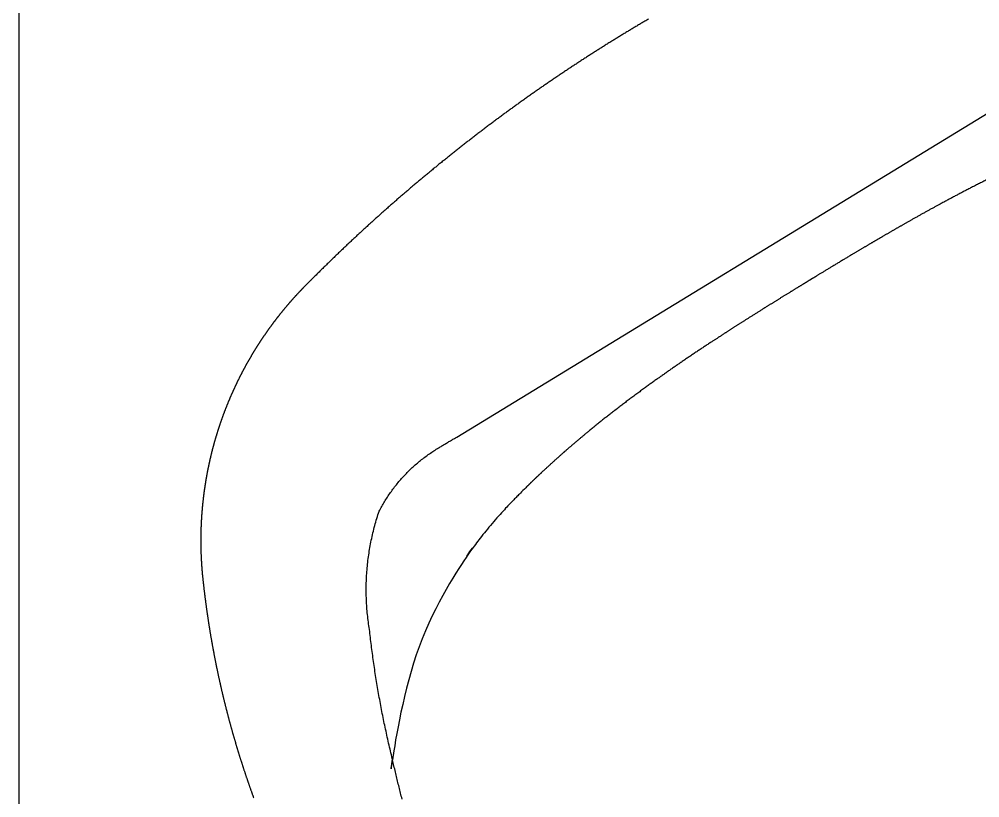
# Model space of a CAD drawing. Header units: inches. Extents: x 1174834 to 1369688, y -175882 to -108740.
# Drawn here: x 1350700.2 to 1351115.2, y -169100.2 to -168763.7 of the extents above; entities that cross this region are included whole.
import ezdxf

# ---------------------------------------------------------------- set-up
doc = ezdxf.new("R2010")
doc.units = ezdxf.units.IN
doc.header["$LTSCALE"] = 500
doc.header["$MEASUREMENT"] = 0
doc.linetypes.add('DASH', pattern=[0.35, 0.25, -0.1])
doc.layers.add('FF-FURN', color=51, linetype='Continuous')

# ---------------------------------------------------------------- blocks, each defined once
blk = doc.blocks.new('A$C48916692')
at = {"color": 3, "linetype": 'DASH', "ltscale": 150}
for points in [[(10244.13, 7283.62), (10244.78, 7283.79), (10245.43, 7283.96), (10246.08, 7284.12), (10246.73, 7284.28), (10247.38, 7284.45), (10248.03, 7284.61), (10248.68, 7284.77), (10249.34, 7284.93), (10249.99, 7285.09), (10250.64, 7285.25), (10251.29, 7285.41), (10251.94, 7285.57), (10252.59, 7285.73), (10253.25, 7285.89), (10253.9, 7286.04), (10254.55, 7286.2), (10255.2, 7286.35), (10255.85, 7286.51), (10256.51, 7286.66), (10257.16, 7286.82), (10257.81, 7286.97), (10258.47, 7287.12), (10259.12, 7287.27), (10259.77, 7287.42), (10260.43, 7287.57), (10261.08, 7287.72), (10261.74, 7287.87), (10262.39, 7288.02), (10263.24, 7288.22), (10264.09, 7288.43), (10264.94, 7288.63), (10265.79, 7288.83), (10266.64, 7289.03), (10267.49, 7289.23), (10268.34, 7289.42), (10269.2, 7289.62), (10270.05, 7289.81), (10270.9, 7290), (10271.76, 7290.19), (10272.61, 7290.38), (10273.46, 7290.56), (10274.32, 7290.75), (10275.17, 7290.93), (10276.03, 7291.11), (10276.88, 7291.29), (10277.74, 7291.47), (10278.6, 7291.64), (10279.45, 7291.82), (10280.31, 7291.99), (10281.17, 7292.16), (10282.02, 7292.33), (10282.88, 7292.49), (10283.74, 7292.66), (10284.6, 7292.82), (10285.46, 7292.98), (10286.32, 7293.14), (10287.18, 7293.3), (10288.04, 7293.45), (10288.9, 7293.61), (10289.76, 7293.76), (10290.62, 7293.91), (10291.48, 7294.06), (10292.34, 7294.21), (10293.2, 7294.35), (10294.07, 7294.5), (10294.93, 7294.64), (10295.79, 7294.78), (10296.65, 7294.92), (10297.52, 7295.05), (10298.38, 7295.19), (10299.25, 7295.32), (10300.11, 7295.45), (10300.97, 7295.58), (10301.84, 7295.71), (10302.7, 7295.83), (10303.57, 7295.96), (10304.43, 7296.08), (10305.3, 7296.2), (10306.17, 7296.32), (10307.03, 7296.44), (10307.9, 7296.55), (10308.77, 7296.67), (10309.63, 7296.78), (10310.5, 7296.89), (10311.37, 7297), (10312.23, 7297.1), (10313.1, 7297.21), (10313.97, 7297.31), (10314.84, 7297.41), (10315.71, 7297.51), (10316.57, 7297.61), (10317.44, 7297.71), (10318.24, 7297.83), (10319.04, 7297.96), (10319.84, 7298.07), (10320.64, 7298.18), (10321.44, 7298.29), (10322.25, 7298.38), (10323.05, 7298.48), (10323.86, 7298.56), (10324.66, 7298.64), (10325.47, 7298.71), (10326.27, 7298.78), (10327.08, 7298.84), (10327.88, 7298.89), (10328.69, 7298.94), (10329.5, 7298.99), (10330.31, 7299.02), (10331.12, 7299.05), (10331.92, 7299.07), (10332.73, 7299.09), (10333.54, 7299.1), (10334.35, 7299.11), (10335.16, 7299.11), (10335.97, 7299.1), (10336.78, 7299.09), (10337.58, 7299.07), (10338.39, 7299.04), (10339.2, 7299.01), (10340.01, 7298.97), (10340.82, 7298.93), (10341.62, 7298.88), (10342.43, 7298.82), (10343.24, 7298.76), (10344.04, 7298.69), (10344.85, 7298.61), (10345.65, 7298.53), (10346.45, 7298.44), (10347.26, 7298.35), (10348.06, 7298.25), (10348.86, 7298.14), (10349.66, 7298.03), (10350.46, 7297.91), (10351.26, 7297.79), (10352.06, 7297.66), (10352.86, 7297.52), (10353.65, 7297.38), (10354.45, 7297.23), (10355.24, 7297.08), (10356.03, 7296.92), (10356.83, 7296.75), (10357.62, 7296.58), (10358.4, 7296.4), (10359.19, 7296.21), (10359.98, 7296.02), (10360.76, 7295.82), (10361.54, 7295.62), (10362.33, 7295.41), (10363.1, 7295.2), (10363.88, 7294.98), (10364.66, 7294.75), (10365.43, 7294.52), (10366.21, 7294.28), (10366.98, 7294.03), (10367.75, 7293.78), (10368.51, 7293.53), (10369.04, 7293.25), (10369.57, 7292.97), (10370.09, 7292.69), (10370.61, 7292.4), (10371.13, 7292.11), (10371.64, 7291.81), (10372.16, 7291.51), (10372.67, 7291.21), (10373.18, 7290.9), (10373.68, 7290.58), (10374.18, 7290.26), (10374.68, 7289.94), (10375.18, 7289.61), (10375.67, 7289.28), (10376.16, 7288.94), (10376.65, 7288.6), (10377.14, 7288.26), (10377.62, 7287.91), (10378.1, 7287.56), (10378.57, 7287.2), (10379.04, 7286.84), (10379.51, 7286.47), (10379.98, 7286.1), (10380.44, 7285.73), (10380.9, 7285.35), (10381.36, 7284.97), (10381.81, 7284.58), (10382.26, 7284.19), (10382.71, 7283.8), (10383.15, 7283.4), (10383.59, 7283), (10384.03, 7282.6), (10384.46, 7282.19), (10384.89, 7281.77), (10385.31, 7281.36), (10385.73, 7280.94), (10386.15, 7280.51), (10386.56, 7280.09), (10386.97, 7279.66), (10387.38, 7279.22), (10387.78, 7278.78), (10388.18, 7278.34), (10388.58, 7277.9), (10388.97, 7277.45), (10389.36, 7277), (10389.74, 7276.54), (10390.12, 7276.08), (10390.49, 7275.62), (10390.87, 7275.16), (10391.23, 7274.69), (10391.6, 7274.22), (10391.95, 7273.74), (10392.31, 7273.27), (10392.66, 7272.79), (10393.01, 7272.3), (10393.35, 7271.82), (10393.69, 7271.33), (10394.02, 7270.83), (10394.35, 7270.34), (10394.67, 7269.84), (10395, 7269.34), (10395.31, 7268.83), (10395.62, 7268.33), (10395.93, 7267.82), (10396.14, 7267.48), (10396.35, 7267.13), (10396.55, 7266.79), (10396.76, 7266.45), (10396.97, 7266.11), (10397.17, 7265.77), (10397.38, 7265.42), (10397.58, 7265.08), (10397.79, 7264.74), (10397.99, 7264.39), (10398.2, 7264.05), (10398.4, 7263.71), (10398.61, 7263.36), (10398.81, 7263.02), (10399.01, 7262.67), (10399.22, 7262.33), (10399.42, 7261.99), (10399.62, 7261.64), (10399.83, 7261.3), (10400.03, 7260.95), (10400.23, 7260.61), (10400.43, 7260.26), (10400.6, 7259.98), (10576.02, 6972.7)], [(10581.23, 7177.15), (10581, 7177.54), (10580.77, 7177.93), (10580.54, 7178.32), (10580.31, 7178.72), (10580.08, 7179.11), (10579.85, 7179.5), (10579.62, 7179.89), (10579.39, 7180.28), (10579.16, 7180.67), (10578.93, 7181.06), (10578.69, 7181.45), (10578.46, 7181.85), (10578.23, 7182.24), (10578, 7182.63), (10577.76, 7183.02), (10577.53, 7183.41), (10577.3, 7183.8), (10577.06, 7184.19), (10576.83, 7184.58), (10576.59, 7184.97), (10576.36, 7185.36), (10576.12, 7185.75), (10575.89, 7186.13), (10575.65, 7186.52), (10575.42, 7186.91), (10575.18, 7187.3), (10574.94, 7187.69), (10574.71, 7188.08), (10574.47, 7188.47), (10574.23, 7188.86), (10574, 7189.24), (10573.76, 7189.63), (10573.52, 7190.02), (10573.28, 7190.41), (10573.05, 7190.79), (10572.81, 7191.18), (10572.57, 7191.57), (10572.33, 7191.96), (10572.09, 7192.34), (10571.85, 7192.73), (10571.61, 7193.12), (10571.37, 7193.5), (10571.13, 7193.89), (10570.89, 7194.28), (10570.65, 7194.66), (10570.41, 7195.05), (10570.17, 7195.43), (10569.93, 7195.82), (10569.68, 7196.21), (10569.44, 7196.59), (10569.2, 7196.98), (10568.96, 7197.36), (10568.71, 7197.75), (10568.47, 7198.13), (10568.23, 7198.52), (10567.98, 7198.9), (10567.74, 7199.29), (10567.5, 7199.67), (10567.25, 7200.05), (10567.01, 7200.44), (10566.76, 7200.82), (10566.52, 7201.21), (10566.27, 7201.59), (10566.03, 7201.97), (10565.78, 7202.36), (10565.54, 7202.74), (10565.29, 7203.12), (10565.04, 7203.51), (10564.8, 7203.89), (10564.55, 7204.27), (10564.3, 7204.65), (10564.05, 7205.04), (10563.81, 7205.42), (10563.56, 7205.8), (10563.31, 7206.18), (10563.06, 7206.56), (10562.81, 7206.94), (10562.56, 7207.33), (10562.31, 7207.71), (10562.06, 7208.09), (10561.81, 7208.47), (10561.56, 7208.85), (10561.31, 7209.23), (10561.06, 7209.61), (10560.81, 7209.99), (10560.56, 7210.37), (10560.31, 7210.75), (10560.06, 7211.13), (10559.81, 7211.51), (10559.56, 7211.89), (10559.3, 7212.27), (10559.05, 7212.65), (10558.8, 7213.03), (10558.54, 7213.41), (10558.29, 7213.79), (10558.04, 7214.17), (10557.78, 7214.54), (10557.53, 7214.92), (10557.28, 7215.3), (10557.02, 7215.68), (10556.77, 7216.06), (10556.51, 7216.43), (10556.26, 7216.81), (10556, 7217.19), (10555.75, 7217.57), (10555.49, 7217.94), (10555.23, 7218.32), (10554.98, 7218.7), (10554.72, 7219.07), (10554.46, 7219.45), (10554.21, 7219.83), (10553.95, 7220.2), (10553.69, 7220.58), (10553.43, 7220.96), (10553.17, 7221.33), (10552.92, 7221.71), (10552.66, 7222.08), (10552.4, 7222.46), (10552.14, 7222.83), (10551.88, 7223.21), (10551.62, 7223.58), (10551.36, 7223.96), (10551.1, 7224.33), (10550.84, 7224.71), (10550.58, 7225.08), (10550.32, 7225.45), (10550.06, 7225.83), (10549.8, 7226.2), (10549.53, 7226.58), (10549.27, 7226.95), (10549.01, 7227.32), (10548.75, 7227.69), (10548.49, 7228.07), (10548.22, 7228.44), (10547.96, 7228.81), (10547.7, 7229.19), (10547.43, 7229.56), (10547.17, 7229.93), (10546.91, 7230.3), (10546.64, 7230.67), (10546.38, 7231.04), (10546.11, 7231.42), (10545.85, 7231.79), (10545.58, 7232.16), (10545.32, 7232.53), (10545.05, 7232.9), (10544.79, 7233.27), (10544.52, 7233.64), (10544.25, 7234.01), (10543.99, 7234.38), (10543.72, 7234.75), (10543.45, 7235.12), (10543.18, 7235.49), (10542.92, 7235.86), (10542.65, 7236.23), (10542.38, 7236.6), (10542.11, 7236.97), (10541.84, 7237.34), (10541.58, 7237.7), (10541.31, 7238.07), (10541.04, 7238.44), (10540.77, 7238.81), (10540.5, 7239.18), (10540.23, 7239.54), (10539.96, 7239.91), (10539.69, 7240.28), (10539.42, 7240.65), (10539.15, 7241.01), (10538.88, 7241.38), (10538.6, 7241.75), (10538.33, 7242.11), (10538.06, 7242.48), (10537.79, 7242.85), (10537.52, 7243.21), (10537.24, 7243.58), (10536.97, 7243.94), (10536.7, 7244.31), (10536.42, 7244.68), (10536.15, 7245.04), (10535.88, 7245.41), (10535.6, 7245.77), (10535.33, 7246.13), (10535.05, 7246.5), (10534.78, 7246.86), (10534.51, 7247.23), (10534.23, 7247.59), (10533.95, 7247.96), (10533.68, 7248.32), (10533.4, 7248.68), (10533.13, 7249.05), (10532.85, 7249.41), (10532.57, 7249.77), (10532.3, 7250.13), (10532.02, 7250.5), (10531.74, 7250.86), (10531.47, 7251.22), (10531.19, 7251.58), (10530.91, 7251.95), (10530.63, 7252.31), (10530.35, 7252.67), (10530.08, 7253.03), (10529.8, 7253.39), (10529.52, 7253.75), (10529.24, 7254.11), (10528.96, 7254.47), (10528.68, 7254.83), (10528.4, 7255.19), (10528.12, 7255.55), (10527.84, 7255.91), (10527.56, 7256.27), (10527.28, 7256.63), (10527, 7256.99), (10526.72, 7257.35), (10526.43, 7257.71), (10526.15, 7258.07), (10525.87, 7258.43), (10525.59, 7258.79), (10525.31, 7259.14), (10525.02, 7259.5), (10524.74, 7259.86), (10524.46, 7260.22), (10524.17, 7260.58), (10523.89, 7260.93), (10523.61, 7261.29), (10523.32, 7261.65), (10523.04, 7262), (10522.75, 7262.36), (10522.47, 7262.72), (10522.18, 7263.07), (10521.9, 7263.43), (10521.61, 7263.79), (10521.33, 7264.14), (10521.04, 7264.5), (10520.75, 7264.85), (10520.47, 7265.21), (10520.18, 7265.56), (10519.9, 7265.92), (10519.61, 7266.27), (10519.32, 7266.63), (10519.03, 7266.98), (10518.75, 7267.33), (10518.46, 7267.69), (10518.17, 7268.04), (10517.88, 7268.4), (10517.59, 7268.75), (10517.3, 7269.1), (10517.02, 7269.45), (10516.73, 7269.81), (10516.44, 7270.16), (10516.15, 7270.51), (10515.86, 7270.86), (10515.57, 7271.22), (10515.28, 7271.57), (10514.99, 7271.92), (10514.7, 7272.27), (10514.4, 7272.62), (10514.11, 7272.97), (10513.82, 7273.32), (10513.53, 7273.68), (10513.24, 7274.03), (10512.95, 7274.38), (10512.65, 7274.73), (10512.36, 7275.08), (10512.07, 7275.43), (10511.78, 7275.78), (10511.48, 7276.12), (10511.19, 7276.47), (10510.9, 7276.82), (10510.6, 7277.17), (10510.31, 7277.52), (10510.01, 7277.87), (10509.72, 7278.22), (10509.42, 7278.56), (10509.13, 7278.91), (10508.83, 7279.26), (10508.54, 7279.61), (10508.24, 7279.95), (10507.95, 7280.3), (10507.65, 7280.65), (10507.36, 7281), (10507.06, 7281.34), (10506.76, 7281.69), (10506.47, 7282.03), (10506.17, 7282.38), (10505.87, 7282.73), (10505.57, 7283.07), (10505.28, 7283.42), (10504.98, 7283.76), (10504.68, 7284.11), (10504.38, 7284.45), (10504.08, 7284.8), (10503.78, 7285.14), (10503.49, 7285.48), (10503.19, 7285.83), (10502.89, 7286.17), (10502.59, 7286.51), (10502.29, 7286.86), (10501.99, 7287.2), (10501.69, 7287.54), (10501.39, 7287.89), (10501.09, 7288.23), (10500.78, 7288.57), (10500.48, 7288.91), (10500.18, 7289.26), (10499.88, 7289.6), (10499.58, 7289.94), (10499.28, 7290.28), (10498.97, 7290.62), (10498.67, 7290.96), (10498.37, 7291.3), (10498.07, 7291.64), (10497.76, 7291.98), (10497.46, 7292.32), (10497.16, 7292.66), (10496.85, 7293), (10496.55, 7293.34), (10496.25, 7293.68), (10495.94, 7294.02), (10495.64, 7294.36), (10495.33, 7294.7), (10495.03, 7295.04), (10494.72, 7295.38), (10494.42, 7295.71), (10494.11, 7296.05), (10493.81, 7296.39), (10493.5, 7296.73), (10493.19, 7297.06), (10492.89, 7297.4), (10492.58, 7297.74), (10492.27, 7298.07), (10491.97, 7298.41), (10491.66, 7298.75), (10491.35, 7299.08), (10491.04, 7299.42), (10490.74, 7299.76), (10490.43, 7300.09), (10490.12, 7300.43), (10489.81, 7300.76), (10489.5, 7301.1), (10489.19, 7301.43), (10488.89, 7301.76), (10488.58, 7302.1), (10488.27, 7302.43), (10487.96, 7302.77), (10487.65, 7303.1), (10487.34, 7303.43), (10487.03, 7303.77), (10486.72, 7304.1), (10486.41, 7304.43), (10486.09, 7304.77), (10485.78, 7305.1), (10485.47, 7305.43), (10485.16, 7305.76), (10484.85, 7306.09), (10484.54, 7306.42), (10484.23, 7306.76), (10483.91, 7307.09), (10483.6, 7307.42), (10483.29, 7307.75), (10482.97, 7308.08), (10482.66, 7308.41), (10482.35, 7308.74), (10482.04, 7309.07), (10481.72, 7309.4), (10481.41, 7309.73), (10481.09, 7310.06), (10480.78, 7310.39), (10480.46, 7310.72), (10480.15, 7311.04), (10479.84, 7311.37), (10479.52, 7311.7), (10479.2, 7312.03), (10478.89, 7312.36), (10478.57, 7312.68), (10478.26, 7313.01), (10477.94, 7313.34), (10477.63, 7313.67), (10477.31, 7313.99), (10476.99, 7314.32), (10476.68, 7314.64), (10476.36, 7314.97), (10476.04, 7315.3), (10475.72, 7315.62), (10475.41, 7315.95), (10475.09, 7316.27), (10474.77, 7316.6), (10474.45, 7316.92), (10474.13, 7317.25), (10473.82, 7317.57), (10473.5, 7317.9), (10473.18, 7318.22), (10472.86, 7318.54), (10472.54, 7318.87), (10472.22, 7319.19), (10471.9, 7319.51), (10471.58, 7319.84), (10471.26, 7320.16), (10470.94, 7320.48), (10470.62, 7320.8), (10470.3, 7321.12), (10469.98, 7321.45), (10469.66, 7321.77), (10469.34, 7322.09), (10469.01, 7322.41), (10468.69, 7322.73), (10468.37, 7323.05), (10468.21, 7323.21), (10468.19, 7323.23), (10468.18, 7323.24), (10468.18, 7323.24), (10468.18, 7323.24), (10468.18, 7323.24), (10468.18, 7323.24), (10468.18, 7323.24), (10468.18, 7323.24), (10468.18, 7323.24), (10468.18, 7323.24), (10468.18, 7323.24), (10468.18, 7323.24), (10468.18, 7323.24), (10468.18, 7323.24), (10468.18, 7323.24), (10468.18, 7323.24), (10468.18, 7323.24), (10468.18, 7323.24), (10468.18, 7323.24), (10468.18, 7323.24), (10468.18, 7323.24), (10468.18, 7323.25), (10468.17, 7323.25), (10468.17, 7323.26), (10468.11, 7323.31), (10467.99, 7323.43), (10467.88, 7323.55), (10467.76, 7323.67), (10467.65, 7323.78), (10467.53, 7323.9), (10467.42, 7324.02), (10467.3, 7324.14), (10467.18, 7324.25), (10467.07, 7324.37), (10466.95, 7324.49), (10466.84, 7324.6), (10466.72, 7324.72), (10466.6, 7324.84), (10466.49, 7324.95), (10466.37, 7325.07), (10466.25, 7325.18), (10466.13, 7325.3), (10466.02, 7325.42), (10465.9, 7325.53), (10465.78, 7325.65), (10465.66, 7325.76), (10465.55, 7325.88), (10465.43, 7326), (10465.31, 7326.11), (10465.19, 7326.23), (10465.07, 7326.34), (10464.95, 7326.46), (10464.83, 7326.57), (10464.71, 7326.69), (10464.6, 7326.8), (10464.48, 7326.92), (10464.36, 7327.03), (10464.24, 7327.14), (10464.12, 7327.26), (10464, 7327.37), (10463.88, 7327.49), (10463.76, 7327.6), (10463.64, 7327.72), (10463.52, 7327.83), (10463.4, 7327.94), (10463.27, 7328.06), (10463.15, 7328.17), (10463.03, 7328.28), (10462.91, 7328.4), (10462.79, 7328.51), (10462.67, 7328.62), (10462.55, 7328.74), (10462.42, 7328.85), (10462.3, 7328.96), (10462.18, 7329.07), (10462.06, 7329.19), (10461.94, 7329.3), (10461.81, 7329.41), (10461.69, 7329.52), (10461.57, 7329.64), (10461.44, 7329.75), (10461.32, 7329.86), (10461.2, 7329.97), (10461.07, 7330.08), (10460.95, 7330.2), (10460.83, 7330.31), (10460.7, 7330.42), (10460.58, 7330.53), (10460.46, 7330.64), (10460.33, 7330.75), (10460.21, 7330.86), (10460.08, 7330.97), (10459.96, 7331.09), (10459.83, 7331.2), (10459.71, 7331.31), (10459.58, 7331.42), (10459.46, 7331.53), (10459.33, 7331.64), (10459.21, 7331.75), (10459.08, 7331.86), (10458.95, 7331.97), (10458.83, 7332.08), (10458.7, 7332.19), (10458.58, 7332.3), (10458.45, 7332.41), (10458.32, 7332.52), (10458.2, 7332.62), (10458.07, 7332.73), (10457.94, 7332.84), (10457.81, 7332.95), (10457.69, 7333.06), (10457.56, 7333.17), (10457.43, 7333.28), (10457.3, 7333.39), (10457.18, 7333.49), (10457.05, 7333.6), (10456.92, 7333.71), (10456.79, 7333.82), (10456.66, 7333.93), (10456.54, 7334.03), (10456.41, 7334.14), (10456.28, 7334.25), (10456.15, 7334.36), (10456.02, 7334.46), (10455.89, 7334.57), (10455.76, 7334.68), (10455.63, 7334.78), (10455.5, 7334.89), (10455.37, 7335), (10455.24, 7335.1), (10455.11, 7335.21), (10454.98, 7335.32), (10454.85, 7335.42), (10454.72, 7335.53), (10454.59, 7335.63), (10454.46, 7335.74), (10454.33, 7335.85), (10454.2, 7335.95), (10454.07, 7336.06), (10453.94, 7336.16), (10453.8, 7336.27), (10453.67, 7336.37), (10453.54, 7336.48), (10453.41, 7336.58), (10453.28, 7336.69), (10453.15, 7336.79), (10453.01, 7336.9), (10452.88, 7337), (10452.75, 7337.1), (10452.62, 7337.21), (10452.48, 7337.31), (10452.35, 7337.42), (10452.22, 7337.52), (10452.08, 7337.62), (10451.95, 7337.73), (10451.82, 7337.83), (10451.68, 7337.93), (10451.55, 7338.04), (10451.42, 7338.14), (10451.28, 7338.24), (10451.15, 7338.34), (10451.01, 7338.45), (10450.88, 7338.55), (10450.74, 7338.65), (10450.61, 7338.75), (10450.47, 7338.86), (10450.34, 7338.96), (10450.2, 7339.06), (10450.07, 7339.16), (10449.93, 7339.26), (10449.8, 7339.36), (10449.66, 7339.47), (10449.53, 7339.57), (10449.39, 7339.67), (10449.26, 7339.77), (10449.12, 7339.87), (10448.98, 7339.97), (10448.85, 7340.07), (10448.71, 7340.17), (10448.57, 7340.27), (10448.44, 7340.37), (10448.3, 7340.47), (10448.16, 7340.57), (10448.03, 7340.67), (10447.89, 7340.77), (10447.75, 7340.87), (10447.61, 7340.97), (10447.48, 7341.07), (10447.34, 7341.17), (10447.2, 7341.27), (10447.06, 7341.36), (10446.93, 7341.46), (10446.79, 7341.56), (10446.65, 7341.66), (10446.51, 7341.76), (10446.37, 7341.86), (10446.23, 7341.95), (10446.09, 7342.05), (10445.96, 7342.15), (10445.82, 7342.25), (10445.68, 7342.34), (10445.54, 7342.44), (10445.4, 7342.54), (10445.26, 7342.63), (10445.12, 7342.73), (10444.98, 7342.83), (10444.84, 7342.92), (10444.7, 7343.02), (10444.56, 7343.12), (10444.42, 7343.21), (10444.28, 7343.31), (10444.14, 7343.41), (10444, 7343.5), (10443.86, 7343.6), (10443.71, 7343.69), (10443.57, 7343.79), (10443.43, 7343.88), (10443.29, 7343.98), (10443.15, 7344.07), (10443.01, 7344.17), (10442.87, 7344.26), (10442.72, 7344.36), (10442.58, 7344.45), (10442.44, 7344.54), (10442.3, 7344.64), (10442.16, 7344.73), (10442.01, 7344.83), (10441.87, 7344.92), (10441.73, 7345.01), (10441.58, 7345.11), (10441.44, 7345.2), (10441.3, 7345.29), (10441.16, 7345.39), (10441.01, 7345.48), (10440.87, 7345.57), (10440.73, 7345.66), (10440.58, 7345.76), (10440.44, 7345.85), (10440.29, 7345.94), (10440.15, 7346.03), (10440.01, 7346.12), (10439.86, 7346.21), (10439.72, 7346.31), (10439.57, 7346.4), (10439.43, 7346.49), (10439.28, 7346.58), (10439.14, 7346.67), (10438.99, 7346.76), (10438.85, 7346.85), (10438.7, 7346.94), (10438.56, 7347.03), (10438.41, 7347.12), (10438.27, 7347.21), (10438.12, 7347.3), (10437.98, 7347.39), (10437.83, 7347.48), (10437.69, 7347.57), (10437.54, 7347.66), (10437.39, 7347.75), (10437.25, 7347.84), (10437.1, 7347.93), (10436.95, 7348.01), (10436.81, 7348.1), (10436.66, 7348.19), (10436.51, 7348.28), (10436.37, 7348.37), (10436.22, 7348.45), (10436.07, 7348.54), (10435.93, 7348.63), (10435.78, 7348.72), (10435.63, 7348.8), (10435.48, 7348.89), (10435.34, 7348.98), (10435.19, 7349.07), (10435.04, 7349.15), (10434.89, 7349.24), (10434.74, 7349.32), (10434.6, 7349.41), (10434.45, 7349.5), (10434.3, 7349.58), (10434.15, 7349.67), (10434, 7349.75), (10433.85, 7349.84), (10433.7, 7349.92), (10433.55, 7350.01), (10433.41, 7350.09), (10433.26, 7350.18), (10433.11, 7350.26), (10432.96, 7350.35), (10432.81, 7350.43), (10432.66, 7350.52), (10432.51, 7350.6), (10432.36, 7350.68), (10432.21, 7350.77), (10432.06, 7350.85), (10431.91, 7350.93), (10431.76, 7351.02), (10431.61, 7351.1), (10431.46, 7351.18), (10431.31, 7351.27), (10431.16, 7351.35), (10431.01, 7351.43), (10430.86, 7351.51), (10430.7, 7351.6), (10430.55, 7351.68), (10430.4, 7351.76), (10430.25, 7351.84), (10430.1, 7351.92), (10429.95, 7352), (10429.8, 7352.08), (10429.64, 7352.17), (10429.49, 7352.25), (10429.34, 7352.33), (10429.19, 7352.41), (10429.04, 7352.49), (10428.88, 7352.57), (10428.73, 7352.65), (10428.58, 7352.73), (10428.43, 7352.81), (10428.28, 7352.89), (10428.12, 7352.97), (10427.97, 7353.05), (10427.82, 7353.12), (10427.66, 7353.2), (10427.51, 7353.28), (10427.36, 7353.36), (10427.2, 7353.44), (10427.05, 7353.52), (10426.9, 7353.6), (10426.74, 7353.67), (10426.59, 7353.75), (10426.44, 7353.83), (10426.28, 7353.91), (10426.13, 7353.98), (10425.98, 7354.06), (10425.82, 7354.14), (10425.67, 7354.21), (10425.51, 7354.29), (10425.36, 7354.37), (10425.2, 7354.44), (10425.05, 7354.52), (10424.89, 7354.59), (10424.74, 7354.67), (10424.58, 7354.75), (10424.43, 7354.82), (10424.27, 7354.9), (10424.12, 7354.97), (10423.96, 7355.05), (10423.81, 7355.12), (10423.65, 7355.2), (10423.5, 7355.27), (10423.34, 7355.34), (10423.19, 7355.42), (10423.03, 7355.49), (10422.88, 7355.57), (10422.72, 7355.64), (10422.56, 7355.71), (10422.41, 7355.79), (10422.25, 7355.86), (10422.1, 7355.93), (10421.94, 7356.01), (10421.78, 7356.08), (10421.63, 7356.15), (10421.47, 7356.22), (10421.31, 7356.29), (10421.16, 7356.37), (10421, 7356.44), (10420.84, 7356.51), (10420.69, 7356.58), (10420.53, 7356.65), (10420.37, 7356.72), (10420.21, 7356.79), (10420.06, 7356.86), (10419.9, 7356.94), (10419.74, 7357.01), (10419.58, 7357.08), (10419.43, 7357.15), (10419.27, 7357.22), (10419.11, 7357.29), (10418.95, 7357.35), (10418.79, 7357.42), (10418.64, 7357.49), (10418.48, 7357.56), (10418.32, 7357.63), (10418.16, 7357.7), (10418, 7357.77), (10417.84, 7357.84), (10417.69, 7357.9), (10417.53, 7357.97), (10417.37, 7358.04), (10417.21, 7358.11), (10417.05, 7358.18), (10416.89, 7358.24), (10416.73, 7358.31), (10416.57, 7358.38), (10416.41, 7358.44), (10416.25, 7358.51), (10416.1, 7358.58), (10415.94, 7358.64), (10415.78, 7358.71), (10415.62, 7358.77), (10415.46, 7358.84), (10415.3, 7358.91), (10415.14, 7358.97), (10414.98, 7359.04), (10414.82, 7359.1), (10414.66, 7359.17), (10414.5, 7359.23), (10414.34, 7359.3), (10414.18, 7359.36), (10414.02, 7359.42), (10413.86, 7359.49), (10413.7, 7359.55), (10413.54, 7359.61), (10413.37, 7359.68), (10413.21, 7359.74), (10413.05, 7359.8), (10412.89, 7359.87), (10412.73, 7359.93), (10412.57, 7359.99), (10412.41, 7360.06), (10412.25, 7360.12), (10412.09, 7360.18), (10411.93, 7360.24), (10411.76, 7360.3), (10411.6, 7360.36), (10411.44, 7360.43), (10411.28, 7360.49), (10411.12, 7360.55), (10410.96, 7360.61), (10410.79, 7360.67), (10410.63, 7360.73), (10410.47, 7360.79), (10410.31, 7360.85), (10410.15, 7360.91), (10409.99, 7360.97), (10409.82, 7361.03), (10409.66, 7361.09), (10409.5, 7361.15), (10409.34, 7361.21), (10409.17, 7361.26), (10409.01, 7361.32), (10408.85, 7361.38), (10408.69, 7361.44), (10408.52, 7361.5), (10408.36, 7361.56), (10408.2, 7361.61), (10408.04, 7361.67), (10407.87, 7361.73), (10407.71, 7361.79), (10407.55, 7361.84), (10407.38, 7361.9), (10407.22, 7361.96), (10407.06, 7362.01), (10406.89, 7362.07), (10406.73, 7362.13), (10406.57, 7362.18), (10406.4, 7362.24), (10406.24, 7362.29), (10406.08, 7362.35), (10405.91, 7362.4), (10405.75, 7362.46), (10405.59, 7362.51), (10405.42, 7362.57), (10405.26, 7362.62), (10405.09, 7362.68), (10404.93, 7362.73), (10404.77, 7362.78), (10404.6, 7362.84), (10404.44, 7362.89), (10404.27, 7362.94), (10404.11, 7363), (10403.94, 7363.05), (10403.78, 7363.1), (10403.62, 7363.16), (10403.45, 7363.21), (10403.29, 7363.26), (10403.12, 7363.31), (10402.96, 7363.37), (10402.79, 7363.42), (10402.63, 7363.47), (10402.46, 7363.52), (10402.3, 7363.57), (10402.13, 7363.62), (10401.97, 7363.67), (10401.8, 7363.72), (10401.64, 7363.77), (10401.47, 7363.82), (10401.31, 7363.87), (10401.14, 7363.92), (10400.98, 7363.97), (10400.81, 7364.02), (10400.65, 7364.07), (10400.48, 7364.12), (10400.32, 7364.17), (10400.15, 7364.22), (10399.99, 7364.27), (10399.82, 7364.32), (10399.65, 7364.37), (10399.49, 7364.41), (10399.32, 7364.46), (10399.16, 7364.51), (10398.99, 7364.56), (10398.83, 7364.6), (10398.66, 7364.65), (10398.49, 7364.7), (10398.33, 7364.74), (10398.16, 7364.79), (10398, 7364.84), (10397.83, 7364.88), (10397.66, 7364.93), (10397.5, 7364.98), (10397.33, 7365.02), (10397.17, 7365.07), (10397, 7365.11), (10396.83, 7365.16), (10396.67, 7365.2), (10396.5, 7365.25), (10396.33, 7365.29), (10396.17, 7365.34), (10396, 7365.38), (10395.83, 7365.42), (10395.67, 7365.47), (10395.5, 7365.51), (10395.33, 7365.56), (10395.17, 7365.6), (10395, 7365.64), (10394.83, 7365.68), (10394.67, 7365.73), (10394.5, 7365.77), (10394.33, 7365.81), (10394.17, 7365.85), (10394, 7365.9), (10393.83, 7365.94), (10393.66, 7365.98), (10393.5, 7366.02), (10393.33, 7366.06), (10393.16, 7366.1), (10393, 7366.14), (10392.83, 7366.18), (10392.66, 7366.23), (10392.49, 7366.27), (10392.33, 7366.31), (10392.16, 7366.35), (10391.99, 7366.39), (10391.82, 7366.42), (10391.66, 7366.46), (10391.49, 7366.5), (10391.32, 7366.54), (10391.15, 7366.58), (10390.99, 7366.62), (10390.82, 7366.66), (10390.65, 7366.7), (10390.48, 7366.73), (10390.32, 7366.77), (10390.15, 7366.81), (10389.98, 7366.85), (10389.81, 7366.88), (10389.64, 7366.92), (10389.48, 7366.96), (10389.31, 7367), (10389.14, 7367.03), (10388.97, 7367.07), (10388.8, 7367.1), (10388.64, 7367.14), (10388.47, 7367.18), (10388.3, 7367.21), (10388.13, 7367.25), (10387.96, 7367.28), (10387.8, 7367.32), (10387.63, 7367.35), (10387.46, 7367.39), (10387.29, 7367.42), (10387.12, 7367.46), (10386.95, 7367.49), (10386.79, 7367.52), (10386.62, 7367.56), (10386.45, 7367.59), (10386.28, 7367.63), (10386.11, 7367.66), (10385.94, 7367.69), (10385.78, 7367.72), (10385.61, 7367.76), (10385.44, 7367.79), (10385.27, 7367.82), (10385.1, 7367.85), (10384.93, 7367.89), (10384.77, 7367.92), (10384.6, 7367.95), (10384.43, 7367.98), (10384.26, 7368.01), (10384.09, 7368.04), (10383.92, 7368.07), (10383.75, 7368.1), (10383.58, 7368.13), (10383.42, 7368.16), (10383.25, 7368.19), (10383.08, 7368.22), (10382.91, 7368.25), (10382.74, 7368.28), (10382.57, 7368.31), (10382.4, 7368.34), (10382.23, 7368.37), (10382.07, 7368.4), (10381.9, 7368.43), (10381.73, 7368.46), (10381.56, 7368.48), (10381.39, 7368.51), (10381.22, 7368.54), (10381.05, 7368.57), (10380.88, 7368.59), (10380.72, 7368.62), (10380.55, 7368.65), (10380.38, 7368.68), (10380.21, 7368.7), (10380.04, 7368.73), (10379.87, 7368.76), (10379.7, 7368.78), (10379.53, 7368.81), (10379.36, 7368.83), (10379.19, 7368.86), (10379.03, 7368.88), (10378.86, 7368.91), (10378.69, 7368.93), (10378.52, 7368.96), (10378.35, 7368.98), (10378.18, 7369.01), (10378.01, 7369.03), (10377.84, 7369.06), (10377.67, 7369.08), (10377.5, 7369.1), (10377.34, 7369.13), (10377.17, 7369.15), (10377, 7369.17), (10376.83, 7369.2), (10376.66, 7369.22), (10376.49, 7369.24), (10376.32, 7369.26), (10376.15, 7369.29), (10375.98, 7369.31), (10375.81, 7369.33), (10375.64, 7369.35), (10375.47, 7369.37), (10375.31, 7369.39), (10375.14, 7369.41), (10374.97, 7369.44), (10374.8, 7369.46), (10374.63, 7369.48), (10374.46, 7369.5), (10374.29, 7369.52), (10374.12, 7369.54), (10373.95, 7369.56), (10373.78, 7369.58), (10373.61, 7369.6), (10373.45, 7369.62), (10373.28, 7369.63), (10373.11, 7369.65), (10372.94, 7369.67), (10372.77, 7369.69), (10372.6, 7369.71), (10372.43, 7369.73), (10372.26, 7369.74), (10372.09, 7369.76), (10371.92, 7369.78), (10371.75, 7369.8), (10371.59, 7369.81), (10371.42, 7369.83), (10371.25, 7369.85), (10371.08, 7369.86), (10370.91, 7369.88), (10370.74, 7369.9), (10370.57, 7369.91), (10370.4, 7369.93), (10370.23, 7369.94), (10370.06, 7369.96), (10369.89, 7369.97), (10369.73, 7369.99), (10369.56, 7370.01), (10369.39, 7370.02), (10369.22, 7370.03), (10369.05, 7370.05), (10368.88, 7370.06), (10368.71, 7370.08), (10368.54, 7370.09), (10368.37, 7370.1), (10368.2, 7370.12), (10368.04, 7370.13), (10367.87, 7370.14), (10367.7, 7370.16), (10367.53, 7370.17), (10367.36, 7370.18), (10367.19, 7370.19), (10367.02, 7370.21), (10366.85, 7370.22), (10366.68, 7370.23), (10366.52, 7370.24), (10366.35, 7370.25), (10366.18, 7370.26), (10366.01, 7370.28), (10365.84, 7370.29), (10365.67, 7370.3), (10365.5, 7370.31), (10365.33, 7370.32), (10365.17, 7370.33), (10365, 7370.34), (10364.83, 7370.35), (10364.66, 7370.36), (10364.49, 7370.37), (10364.32, 7370.38), (10364.15, 7370.38), (10363.99, 7370.39), (10363.82, 7370.4), (10363.65, 7370.41), (10363.48, 7370.42), (10363.31, 7370.43), (10363.14, 7370.44), (10362.97, 7370.44), (10362.81, 7370.45), (10362.64, 7370.46), (10362.47, 7370.47), (10362.3, 7370.47), (10362.13, 7370.48), (10361.96, 7370.49), (10361.8, 7370.49), (10361.63, 7370.5), (10361.46, 7370.5), (10361.29, 7370.51), (10361.12, 7370.52), (10360.95, 7370.52), (10360.79, 7370.53), (10360.62, 7370.53), (10360.45, 7370.54), (10360.28, 7370.54), (10360.11, 7370.55), (10359.95, 7370.55), (10359.78, 7370.56), (10359.61, 7370.56), (10359.44, 7370.56), (10359.27, 7370.57), (10359.11, 7370.57), (10358.94, 7370.57), (10358.77, 7370.58), (10358.6, 7370.58), (10358.43, 7370.58), (10358.27, 7370.59), (10358.1, 7370.59), (10357.93, 7370.59), (10357.76, 7370.59), (10357.6, 7370.6), (10357.43, 7370.6), (10357.26, 7370.6), (10357.09, 7370.6), (10356.93, 7370.6), (10356.76, 7370.6), (10356.59, 7370.6), (10356.42, 7370.6), (10356.26, 7370.6), (10356.09, 7370.6), (10355.92, 7370.6), (10355.75, 7370.6), (10355.59, 7370.6), (10355.42, 7370.6), (10355.25, 7370.6), (10355.08, 7370.6), (10354.92, 7370.6), (10354.75, 7370.6), (10354.58, 7370.6), (10354.42, 7370.6), (10354.25, 7370.6), (10354.08, 7370.59), (10353.91, 7370.59), (10353.75, 7370.59), (10353.58, 7370.59), (10353.41, 7370.59), (10353.25, 7370.58), (10353.08, 7370.58), (10352.91, 7370.58), (10352.75, 7370.57), (10352.58, 7370.57), (10352.41, 7370.57), (10352.25, 7370.56), (10352.08, 7370.56), (10351.91, 7370.56), (10351.75, 7370.55), (10351.58, 7370.55), (10351.41, 7370.54), (10351.25, 7370.54), (10351.08, 7370.53), (10350.92, 7370.53), (10350.75, 7370.52), (10350.58, 7370.52), (10350.42, 7370.51), (10350.25, 7370.5), (10350.08, 7370.5), (10349.92, 7370.49), (10349.75, 7370.49), (10349.59, 7370.48), (10349.42, 7370.47), (10349.25, 7370.47), (10349.09, 7370.46), (10348.92, 7370.45), (10348.76, 7370.44), (10348.59, 7370.44), (10348.43, 7370.43), (10348.26, 7370.42), (10348.09, 7370.41), (10347.93, 7370.4), (10347.76, 7370.4), (10347.6, 7370.39), (10347.43, 7370.38), (10347.27, 7370.37), (10347.1, 7370.36), (10346.94, 7370.35), (10346.77, 7370.34), (10346.61, 7370.33), (10346.44, 7370.32), (10346.28, 7370.31), (10346.11, 7370.3), (10345.95, 7370.29), (10345.78, 7370.28), (10345.62, 7370.27), (10345.45, 7370.26), (10345.29, 7370.25), (10345.12, 7370.24), (10344.96, 7370.23), (10344.79, 7370.21), (10344.63, 7370.2), (10344.46, 7370.19), (10344.3, 7370.18), (10344.13, 7370.17), (10343.97, 7370.15), (10343.81, 7370.14), (10343.64, 7370.13), (10343.48, 7370.12), (10343.31, 7370.1), (10343.15, 7370.09), (10342.98, 7370.08), (10342.82, 7370.06), (10342.66, 7370.05), (10342.49, 7370.04), (10342.33, 7370.02), (10342.17, 7370.01), (10342, 7369.99), (10341.92, 7369.99), (10341.91, 7369.98), (10341.9, 7369.98), (10341.9, 7369.98), (10341.9, 7369.98), (10341.9, 7369.98), (10341.9, 7369.98), (10341.9, 7369.98), (10341.9, 7369.98), (10341.9, 7369.98), (10341.9, 7369.98), (10341.9, 7369.98), (10341.9, 7369.98), (10341.9, 7369.98), (10341.9, 7369.98), (10341.9, 7369.98), (10341.9, 7369.98), (10341.9, 7369.98), (10341.9, 7369.98), (10341.9, 7369.98), (10341.9, 7369.98), (10341.9, 7369.98), (10341.9, 7369.98), (10341.89, 7369.98), (10341.88, 7369.98), (10341.76, 7369.97), (10341.51, 7369.94), (10341.27, 7369.92), (10341.02, 7369.9), (10340.78, 7369.87), (10340.54, 7369.85), (10340.29, 7369.82), (10340.05, 7369.79), (10339.8, 7369.77), (10339.56, 7369.74), (10339.32, 7369.72), (10339.07, 7369.69), (10338.83, 7369.67), (10338.58, 7369.64), (10338.34, 7369.61), (10338.1, 7369.59), (10337.85, 7369.56), (10337.61, 7369.53), (10337.36, 7369.5), (10337.12, 7369.48), (10336.88, 7369.45), (10336.63, 7369.42), (10336.39, 7369.4), (10336.14, 7369.37), (10335.9, 7369.34), (10335.66, 7369.31), (10335.41, 7369.28), (10335.17, 7369.25), (10334.92, 7369.23), (10334.68, 7369.2), (10334.44, 7369.17), (10334.19, 7369.14), (10333.95, 7369.11), (10333.7, 7369.08), (10333.46, 7369.05), (10333.22, 7369.02), (10332.97, 7368.99), (10332.73, 7368.96), (10332.49, 7368.93), (10332.24, 7368.9), (10332, 7368.87), (10331.75, 7368.84), (10331.51, 7368.81), (10331.27, 7368.78), (10331.02, 7368.75), (10330.78, 7368.72), (10330.53, 7368.69), (10330.29, 7368.65), (10330.05, 7368.62), (10329.8, 7368.59), (10329.56, 7368.56), (10329.32, 7368.53), (10329.07, 7368.49), (10328.83, 7368.46), (10328.59, 7368.43), (10328.34, 7368.4), (10328.1, 7368.36), (10327.85, 7368.33), (10327.61, 7368.3), (10327.37, 7368.26), (10327.12, 7368.23), (10326.88, 7368.2), (10326.64, 7368.16), (10326.39, 7368.13), (10326.15, 7368.1), (10325.91, 7368.06), (10325.66, 7368.03), (10325.42, 7367.99), (10325.18, 7367.96), (10324.93, 7367.92), (10324.69, 7367.89), (10324.45, 7367.85), (10324.2, 7367.82), (10323.96, 7367.78), (10323.72, 7367.75), (10323.47, 7367.71), (10323.23, 7367.68), (10322.99, 7367.64), (10322.74, 7367.6), (10322.5, 7367.57), (10322.26, 7367.53), (10322.01, 7367.49), (10321.77, 7367.46), (10321.53, 7367.42), (10321.28, 7367.38), (10321.04, 7367.35), (10320.8, 7367.31), (10320.55, 7367.27), (10320.31, 7367.23), (10320.07, 7367.2), (10319.82, 7367.16), (10319.58, 7367.12), (10319.34, 7367.08), (10319.1, 7367.04), (10318.85, 7367), (10318.61, 7366.97), (10318.37, 7366.93), (10318.12, 7366.89), (10317.88, 7366.85), (10317.64, 7366.81), (10317.4, 7366.77), (10317.15, 7366.73), (10316.91, 7366.69), (10316.67, 7366.65), (10316.42, 7366.61), (10316.18, 7366.57), (10315.94, 7366.53), (10315.7, 7366.49), (10315.45, 7366.45), (10315.21, 7366.41), (10314.97, 7366.37), (10314.72, 7366.33), (10314.48, 7366.28), (10314.24, 7366.24), (10314, 7366.2), (10313.75, 7366.16), (10313.51, 7366.12), (10313.27, 7366.08), (10313.03, 7366.03), (10312.78, 7365.99), (10312.54, 7365.95), (10312.3, 7365.91), (10312.06, 7365.86), (10311.81, 7365.82), (10311.57, 7365.78), (10311.33, 7365.73), (10311.09, 7365.69), (10310.85, 7365.65), (10310.6, 7365.6), (10310.36, 7365.56), (10310.12, 7365.52), (10309.88, 7365.47), (10309.63, 7365.43), (10309.39, 7365.38), (10309.15, 7365.34), (10308.91, 7365.29), (10308.67, 7365.25), (10308.42, 7365.2), (10308.18, 7365.16), (10307.94, 7365.11), (10307.7, 7365.07), (10307.46, 7365.02), (10307.21, 7364.98), (10306.97, 7364.93), (10306.73, 7364.88), (10306.49, 7364.84), (10306.25, 7364.79), (10306, 7364.75), (10305.76, 7364.7), (10305.52, 7364.65), (10305.28, 7364.6), (10305.04, 7364.56), (10304.8, 7364.51), (10304.55, 7364.46), (10304.31, 7364.42), (10304.07, 7364.37), (10303.83, 7364.32), (10303.59, 7364.27), (10303.35, 7364.22), (10303.11, 7364.17), (10302.86, 7364.13), (10302.62, 7364.08), (10302.38, 7364.03), (10302.14, 7363.98), (10301.9, 7363.93), (10301.66, 7363.88), (10301.42, 7363.83), (10301.17, 7363.78), (10300.93, 7363.73), (10300.69, 7363.68), (10300.45, 7363.63), (10300.21, 7363.58), (10299.97, 7363.53), (10299.73, 7363.48), (10299.49, 7363.43), (10299.25, 7363.38), (10299, 7363.33), (10298.76, 7363.28), (10298.52, 7363.23), (10298.28, 7363.18), (10298.04, 7363.12), (10297.8, 7363.07), (10297.56, 7363.02), (10297.32, 7362.97), (10297.08, 7362.92), (10296.84, 7362.87), (10296.6, 7362.81), (10296.36, 7362.76), (10296.11, 7362.71), (10295.87, 7362.65), (10295.63, 7362.6), (10295.39, 7362.55), (10295.15, 7362.5), (10294.91, 7362.44), (10294.67, 7362.39), (10294.43, 7362.33), (10294.19, 7362.28), (10293.95, 7362.23), (10293.71, 7362.17), (10293.47, 7362.12), (10293.23, 7362.06), (10292.99, 7362.01), (10292.75, 7361.95), (10292.51, 7361.9), (10292.27, 7361.84), (10292.03, 7361.79), (10291.79, 7361.73), (10291.55, 7361.68), (10291.31, 7361.62), (10291.07, 7361.57), (10290.83, 7361.51), (10290.59, 7361.45), (10290.35, 7361.4), (10290.11, 7361.34), (10289.87, 7361.29), (10289.63, 7361.23), (10289.39, 7361.17), (10289.15, 7361.12), (10288.91, 7361.06), (10288.67, 7361), (10288.43, 7360.94), (10288.19, 7360.89), (10287.95, 7360.83), (10287.71, 7360.77), (10287.47, 7360.71), (10287.24, 7360.65), (10287, 7360.6), (10286.76, 7360.54), (10286.52, 7360.48), (10286.28, 7360.42), (10286.04, 7360.36), (10285.8, 7360.3), (10285.56, 7360.24), (10285.32, 7360.18), (10285.08, 7360.12), (10284.84, 7360.06), (10284.61, 7360), (10284.37, 7359.94), (10284.13, 7359.88), (10283.89, 7359.82), (10283.65, 7359.76), (10283.41, 7359.7), (10283.17, 7359.64), (10282.93, 7359.58), (10282.7, 7359.52), (10282.46, 7359.46), (10282.22, 7359.4), (10281.98, 7359.34), (10281.74, 7359.28), (10281.5, 7359.21), (10281.26, 7359.15), (10281.03, 7359.09), (10280.79, 7359.03), (10280.55, 7358.97), (10280.31, 7358.9), (10280.07, 7358.84), (10279.83, 7358.78), (10279.6, 7358.71), (10279.36, 7358.65), (10279.12, 7358.59), (10278.88, 7358.52), (10278.64, 7358.46), (10278.41, 7358.4), (10278.17, 7358.33), (10277.93, 7358.27), (10277.69, 7358.21), (10277.46, 7358.14), (10277.22, 7358.08), (10276.98, 7358.01), (10276.74, 7357.95), (10276.51, 7357.88), (10276.27, 7357.82), (10276.03, 7357.75), (10275.79, 7357.69), (10275.56, 7357.62), (10275.32, 7357.56), (10275.08, 7357.49), (10274.84, 7357.43), (10274.61, 7357.36), (10274.37, 7357.29), (10274.13, 7357.23), (10273.9, 7357.16), (10273.66, 7357.09), (10273.42, 7357.03), (10273.18, 7356.96), (10272.95, 7356.89), (10272.71, 7356.83), (10272.47, 7356.76), (10272.24, 7356.69), (10272, 7356.62), (10271.76, 7356.56), (10271.53, 7356.49), (10271.29, 7356.42), (10271.05, 7356.35), (10270.82, 7356.28), (10270.58, 7356.22), (10270.34, 7356.15), (10270.11, 7356.08), (10269.87, 7356.01), (10269.64, 7355.94), (10269.4, 7355.87), (10269.16, 7355.8), (10268.93, 7355.73), (10268.69, 7355.66), (10268.46, 7355.59), (10268.22, 7355.52), (10267.98, 7355.45), (10267.75, 7355.38), (10267.51, 7355.31), (10267.28, 7355.24), (10267.04, 7355.17), (10266.8, 7355.1), (10266.57, 7355.03), (10266.33, 7354.96), (10266.1, 7354.89), (10265.86, 7354.82), (10265.63, 7354.75), (10265.39, 7354.67), (10265.16, 7354.6), (10264.92, 7354.53), (10264.69, 7354.46), (10264.45, 7354.39), (10264.22, 7354.31), (10263.98, 7354.24), (10263.75, 7354.17), (10263.51, 7354.1), (10263.28, 7354.02), (10263.04, 7353.95), (10262.81, 7353.88), (10262.57, 7353.8), (10262.34, 7353.73), (10262.1, 7353.66), (10261.87, 7353.58), (10261.63, 7353.51), (10261.4, 7353.44), (10261.16, 7353.36), (10260.93, 7353.29), (10260.69, 7353.21), (10260.46, 7353.14), (10260.23, 7353.06), (10259.99, 7352.99), (10259.76, 7352.91), (10259.52, 7352.84), (10259.29, 7352.76), (10259.06, 7352.69), (10258.82, 7352.61), (10258.59, 7352.54), (10258.35, 7352.46), (10258.12, 7352.38), (10257.89, 7352.31), (10257.65, 7352.23), (10257.42, 7352.15), (10257.19, 7352.08), (10256.95, 7352), (10256.72, 7351.92), (10256.49, 7351.85), (10256.25, 7351.77), (10256.02, 7351.69), (10255.79, 7351.62), (10255.55, 7351.54), (10255.32, 7351.46), (10255.09, 7351.38), (10254.85, 7351.3), (10254.62, 7351.23), (10254.39, 7351.15), (10254.15, 7351.07), (10253.92, 7350.99), (10253.69, 7350.91), (10253.46, 7350.83), (10253.22, 7350.75), (10252.99, 7350.67), (10252.76, 7350.6), (10252.53, 7350.52), (10252.29, 7350.44), (10252.06, 7350.36), (10251.83, 7350.28), (10251.6, 7350.2), (10251.36, 7350.12), (10251.13, 7350.04), (10250.9, 7349.96), (10250.67, 7349.88), (10250.44, 7349.79), (10250.2, 7349.71), (10249.97, 7349.63), (10249.74, 7349.55), (10249.51, 7349.47), (10249.28, 7349.39), (10249.05, 7349.31), (10248.81, 7349.23), (10248.58, 7349.14), (10248.35, 7349.06), (10248.12, 7348.98), (10247.89, 7348.9), (10247.66, 7348.82), (10247.43, 7348.73), (10247.2, 7348.65), (10246.96, 7348.57), (10246.73, 7348.48), (10246.5, 7348.4), (10246.27, 7348.32), (10246.04, 7348.23), (10245.81, 7348.15), (10245.58, 7348.07), (10245.35, 7347.98), (10245.12, 7347.9), (10244.89, 7347.82), (10244.66, 7347.73)]]:
    blk.add_lwpolyline(points, dxfattribs=at)
blk.add_rational_spline([(10176.76, 7266.85), (10169.87, 7263.65), (10163.92, 7260.9), (10163.92, 7260.9), (10163.92, 7260.9), (10162.17, 7260.06), (10160.38, 7259.2), (10157.38, 7257.74), (10154.24, 7256.19), (10151.09, 7254.64), (10147.79, 7252.97), (10144.49, 7251.31), (10140.97, 7249.51), (10137.45, 7247.71), (10133.7, 7245.75), (10129.95, 7243.8), (10126.08, 7241.75), (10122.21, 7239.7), (10118.19, 7237.54), (10114.16, 7235.39), (10110.02, 7233.13), (10105.87, 7230.88), (10101.57, 7228.52), (10097.26, 7226.16), (10092.81, 7223.69), (10060.31, 7204.45), (10026.68, 7187.26), (10026.28, 7187.04), (10025.93, 7186.86), (10025.16, 7186.45), (10024.5, 7186.1), (10023.84, 7185.76), (10023.05, 7185.35), (10022.27, 7184.94), (10021.44, 7184.52), (10020.62, 7184.1), (10019.17, 7183.36), (10017.71, 7182.62), (10015.82, 7181.68), (10013.93, 7180.74), (10011.95, 7179.76), (10009.97, 7178.79), (10007.62, 7177.65), (10005.27, 7176.51), (10002.94, 7175.39), (10000.63, 7174.28), (9998.49, 7173.27), (9998.48, 7173.26), (9998.47, 7173.26), (9998.14, 7173.1), (9997.7, 7172.9), (9997.26, 7172.7), (9996.8, 7172.49), (9996.78, 7172.48), (9996.76, 7172.47), (9992.01, 7170.2), (9987.24, 7167.98), (9986.1, 7167.25), (9984.94, 7166.5), (9982.66, 7165.03), (9980.48, 7163.61), (9978.31, 7162.19), (9976.8, 7161.2), (9975.29, 7160.21), (9974.25, 7159.53), (9973.21, 7158.84), (9972.23, 7158.19), (9971.24, 7157.54), (9970.26, 7156.88), (9969.28, 7156.22), (9968.31, 7155.56), (9967.33, 7154.9), (9966.36, 7154.23), (9965.4, 7153.55), (9964.29, 7152.77), (9963.18, 7151.99), (9962.11, 7151.21), (9961.05, 7150.44), (9959.73, 7149.47), (9947.82, 7140.33), (9936.99, 7129.93), (9907.9, 7103.52), (9912.28, 7064.47), (9912.28, 7064.47), (9912.28, 7064.47), (9917.22, 7033.36), (9933.25, 7006.24), (9965.51, 6948.74), (9999.47, 6892.22), (10015.16, 6866.21), (10031, 6840.3), (10046.8, 6814.37), (10062.76, 6788.53), (10062.76, 6788.53), (10062.76, 6788.53), (10097.51, 6732.49), (10133.9, 6677.51), (10133.9, 6677.51), (10133.9, 6677.51), (10150.69, 6650.85), (10176.11, 6632.24), (10208.84, 6610.49), (10245.63, 6624.3), (10259.83, 6629.17), (10273.39, 6635.59), (10274.86, 6636.32), (10276.04, 6636.91), (10277.21, 6637.5), (10278.41, 6638.13), (10279.62, 6638.76), (10280.66, 6639.31), (10281.7, 6639.87), (10282.73, 6640.43), (10283.77, 6641), (10284.8, 6641.57), (10285.83, 6642.14), (10286.86, 6642.72), (10287.89, 6643.29), (10288.98, 6643.9), (10290.06, 6644.51), (10291.63, 6645.4), (10293.2, 6646.29), (10295.46, 6647.58), (10297.72, 6648.87), (10300.07, 6650.23), (10301.26, 6650.92), (10302.43, 6651.59), (10302.43, 6651.59), (10302.43, 6651.59), (10306.59, 6654.82), (10310.78, 6658.01), (10310.78, 6658.01), (10310.78, 6658.01), (10310.8, 6658.02), (10310.82, 6658.04), (10311.21, 6658.35), (10311.59, 6658.65), (10311.97, 6658.95), (10312.26, 6659.17), (10312.27, 6659.18), (10312.28, 6659.18), (10314.16, 6660.62), (10316.21, 6662.17), (10318.26, 6663.73), (10320.35, 6665.3), (10322.44, 6666.87), (10324.21, 6668.18), (10325.98, 6669.5), (10327.68, 6670.75), (10329.39, 6672), (10330.71, 6672.96), (10332.03, 6673.92), (10332.78, 6674.45), (10333.53, 6674.99), (10334.25, 6675.51), (10334.98, 6676.02), (10335.59, 6676.45), (10336.2, 6676.88), (10336.91, 6677.38), (10337.24, 6677.6), (10337.61, 6677.86), (10337.61, 6677.86), (10337.61, 6677.86), (10368.27, 6699.91), (10400.24, 6720.02), (10400.24, 6720.02), (10400.24, 6720.02), (10404.47, 6722.86), (10408.54, 6725.6), (10412.61, 6728.35), (10416.51, 6731.01), (10420.4, 6733.67), (10424.17, 6736.26), (10427.93, 6738.85), (10431.51, 6741.36), (10435.1, 6743.86), (10438.56, 6746.31), (10442.01, 6748.75), (10445.22, 6751.05), (10448.43, 6753.36), (10451.42, 6755.54), (10454.41, 6757.71), (10457.23, 6759.8), (10460.04, 6761.89), (10462.71, 6763.89), (10464.3, 6765.09), (10465.84, 6766.26), (10465.84, 6766.26), (10465.84, 6766.26), (10472.11, 6771.15), (10478.29, 6776.16)], [0.999838019035, 0.999887936586, 1, 1, 1, 1, 1, 1, 1, 1, 1, 1, 1, 1, 1, 1, 1, 1, 1, 1, 1, 1, 1, 1, 1, 0.999520795268, 1, 1, 1, 1, 1, 1, 1, 1, 1, 1, 1, 1, 1, 1, 1, 1, 1, 1, 1, 1, 1, 1, 1, 1, 1, 1, 1, 1, 1, 0.999990679768, 1, 1, 1, 1, 1, 1, 1, 1, 1, 1, 1, 1, 1, 1, 1, 1, 1, 1, 1, 1, 1, 1, 1, 0.998450804252, 1, 0.890297029991, 1, 1, 1, 0.982314669022, 1, 0.999889591183, 1, 0.999995732862, 1, 0.999995732859, 1, 1, 1, 0.999889591183, 1, 1, 1, 0.982314669022, 1, 0.890297029991, 1, 0.998450804252, 1, 1, 1, 1, 1, 1, 1, 1, 1, 1, 1, 1, 1, 1, 1, 1, 1, 1, 1, 1, 1, 1, 1, 1, 1, 0.99999067977, 1, 1, 1, 1, 1, 1, 1, 1, 1, 1, 1, 1, 1, 1, 1, 1, 1, 1, 1, 1, 1, 1, 1, 1, 1, 1, 1, 1, 1, 1, 1, 1, 1, 0.999520795267, 1, 1, 1, 1, 1, 1, 1, 1, 1, 1, 1, 1, 1, 1, 1, 1, 1, 1, 1, 1, 1, 1, 1, 1, 1, 0.999864008869, 0.999819535565], degree=2, knots=[218.72272, 218.72272, 218.72272, 219, 219, 220, 220, 221, 221, 222, 222, 223, 223, 224, 224, 225, 225, 226, 226, 227, 227, 228, 228, 229, 229, 230, 230, 231, 231, 232, 232, 233, 233, 234, 234, 235, 235, 236, 236, 237, 237, 238, 238, 239, 239, 240, 240, 241, 241, 242, 242, 243, 243, 244, 244, 245, 245, 246, 246, 247, 247, 248, 248, 249, 249, 250, 250, 251, 251, 252, 252, 253, 253, 254, 254, 255, 255, 256, 256, 257, 257, 258, 258, 259, 259, 260, 260, 261, 261, 262, 262, 263, 263, 264, 264, 265, 265, 266, 266, 267, 267, 268, 268, 269, 269, 270, 270, 271, 271, 272, 272, 273, 273, 274, 274, 275, 275, 276, 276, 277, 277, 278, 278, 279, 279, 280, 280, 281, 281, 282, 282, 283, 283, 284, 284, 285, 285, 286, 286, 287, 287, 288, 288, 289, 289, 290, 290, 291, 291, 292, 292, 293, 293, 294, 294, 295, 295, 296, 296, 297, 297, 298, 298, 299, 299, 300, 300, 301, 301, 302, 302, 303, 303, 304, 304, 305, 305, 306, 306, 307, 307, 308, 308, 309, 309, 310, 310, 311, 311, 312, 312, 312.336485, 312.336485, 312.336485], dxfattribs=at)
at = {"layer": 'FF-FURN', "color": 250}
blk.add_line((8317.51, 7449.04), (11183.61, 7449.04), dxfattribs=at)
at = {"layer": 'FF-FURN', "color": 250, "linetype": 'Continuous'}
blk.add_rational_spline([(10532.92, 6837.48), (10533.65, 6839.14), (10534.3, 6840.71), (10534.3, 6840.71), (10534.3, 6840.71), (10552.06, 6885.94), (10545.72, 6934.11), (10545.22, 6937.62), (10544.69, 6940.62), (10544.16, 6943.62), (10543.36, 6947.43), (10542.56, 6951.25), (10541.56, 6955.03), (10540.57, 6958.82), (10539.92, 6961), (10539.27, 6963.19), (10538.81, 6964.7), (10538.35, 6966.2), (10537.66, 6968.38), (10536.97, 6970.57), (10535.84, 6973.94), (10534.85, 6976.89), (10533.37, 6981.02), (10533.37, 6981.02), (10533.37, 6981.02), (10531.32, 6986.65), (10529.15, 6992.24), (10528.99, 6992.65), (10528.82, 6993.06), (10526.48, 6998.99), (10523.84, 7005.11), (10521.2, 7011.23), (10518.3, 7017.46), (10515.41, 7023.69), (10512.26, 7030.02), (10509.11, 7036.36), (10506.58, 7041.17), (10504.06, 7045.99), (10501.4, 7050.91), (10498.75, 7055.84), (10495.97, 7060.79), (10493.18, 7065.73), (10491.25, 7069.09), (10489.33, 7072.45), (10487.11, 7076.26), (10484.89, 7080.07), (10482.09, 7084.79), (10479.3, 7089.5), (10475.9, 7095.16), (10472.5, 7100.81), (10470.57, 7103.96), (10469.04, 7106.45), (10468.64, 7107.1), (10468.56, 7107.22), (10468.49, 7107.34), (10468.42, 7107.46), (10468.35, 7107.58), (10467.95, 7108.23), (10466.43, 7110.73), (10464.52, 7113.89), (10461.04, 7119.5), (10457.57, 7125.11), (10454.65, 7129.75), (10451.73, 7134.39), (10449.36, 7138.1), (10446.99, 7141.82), (10444.88, 7145.07), (10442.77, 7148.32), (10439.65, 7153.06), (10436.52, 7157.79), (10433.35, 7162.41), (10430.18, 7167.02), (10427.05, 7171.47), (10423.93, 7175.92), (10419.73, 7181.61), (10415.53, 7187.31), (10411.32, 7192.73), (10407.1, 7198.15), (10402.87, 7203.3), (10398.63, 7208.44), (10394.43, 7213.24), (10394.14, 7213.58), (10393.85, 7213.91), (10389.87, 7218.39), (10385.8, 7222.79), (10382.8, 7225.99), (10380.63, 7228.22), (10378.14, 7230.77), (10376.52, 7232.38), (10374.89, 7233.99), (10373.77, 7235.09), (10372.64, 7236.19), (10370.99, 7237.76), (10369.34, 7239.34), (10366.43, 7241.95), (10363.52, 7244.57), (10360.49, 7247.02), (10357.47, 7249.48), (10355.04, 7251.32), (10352.61, 7253.16), (10349.72, 7255.22), (10349.72, 7255.22), (10349.72, 7255.22), (10309.78, 7282.88), (10261.43, 7287.76), (10261.37, 7287.76), (10261.3, 7287.77)], [1, 1, 1, 1, 1, 0.96828063382, 1, 1, 1, 1, 1, 1, 1, 1, 1, 1, 1, 1, 1, 1, 1, 1, 1, 1, 1, 0.999944623926, 1, 1, 1, 1, 1, 1, 1, 1, 1, 1, 1, 1, 1, 1, 1, 1, 1, 1, 1, 1, 1, 1, 1, 1, 1, 1, 1, 1, 1, 1, 1, 1, 1, 1, 1, 1, 1, 1, 1, 1, 1, 1, 1, 1, 1, 1, 1, 1, 1, 1, 1, 1, 1, 1, 1, 1, 1, 0.999944623926, 1, 1, 1, 1, 1, 1, 1, 1, 1, 1, 1, 1, 1, 1, 1, 1, 1, 1, 1, 0.96828063382, 1, 1, 1], degree=2, knots=[150.252666, 150.252666, 150.252666, 151, 151, 152, 152, 153, 153, 154, 154, 155, 155, 156, 156, 157, 157, 158, 158, 159, 159, 160, 160, 161, 161, 162, 162, 163, 163, 164, 164, 165, 165, 166, 166, 167, 167, 168, 168, 169, 169, 170, 170, 171, 171, 172, 172, 173, 173, 174, 174, 175, 175, 176, 176, 177, 177, 178, 178, 179, 179, 180, 180, 181, 181, 182, 182, 183, 183, 184, 184, 185, 185, 186, 186, 187, 187, 188, 188, 189, 189, 190, 190, 191, 191, 192, 192, 193, 193, 194, 194, 195, 195, 196, 196, 197, 197, 198, 198, 199, 199, 200, 200, 201, 201, 202, 202, 202.028004, 202.028004, 202.028004], dxfattribs=at)

msp = doc.modelspace()

# ---------------------------------------------------------------- block references
at = {"color": 3, "rotation": 90.00000000000001}
msp.add_blockref('A$C48916692', (1358149.2, -179344.91), dxfattribs=at)

doc.saveas('drawing.dxf')
